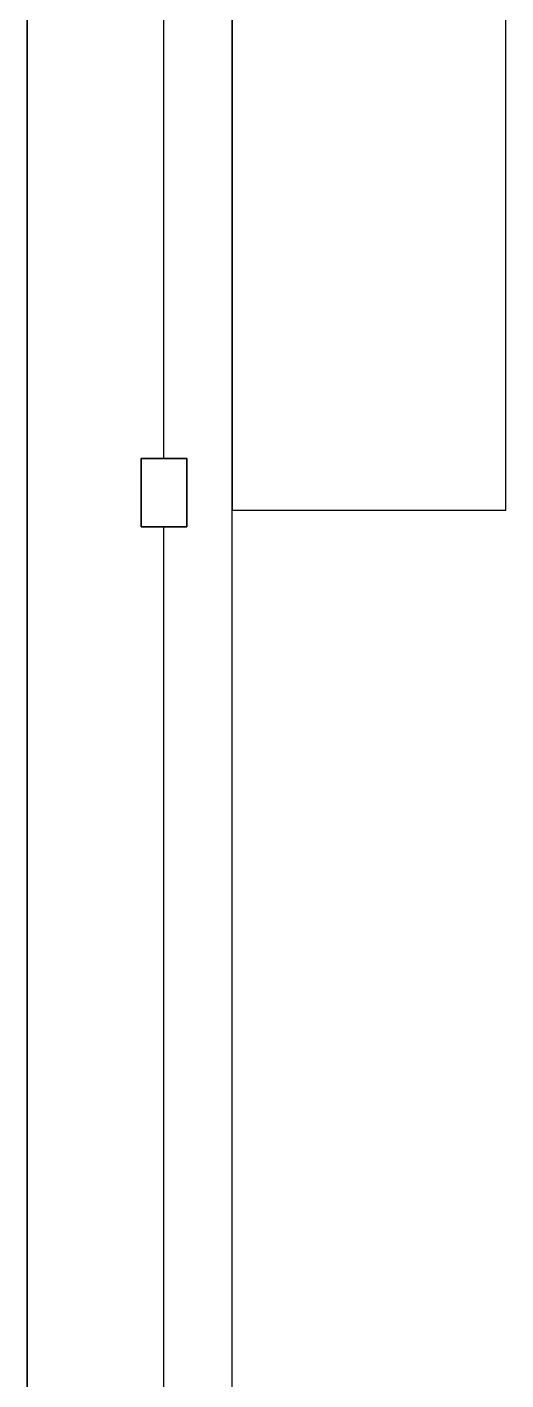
# Model space of a CAD drawing. Extents: x -170 to 1783, y -20 to 1205.
# Drawn here: x 0 to 21, y 1055.8 to 1115.2 of the extents above; entities that cross this region are included whole.
import ezdxf

# ---------------------------------------------------------------- set-up
doc = ezdxf.new("R2010")
doc.units = 0
doc.header["$LTSCALE"] = 96
doc.header["$MEASUREMENT"] = 0
for name, color, linetype in [('A-GLAZ_A', 7, 'Continuous'), ('A-WALL-BLOW_A', 7, 'Continuous'), ('I-MECH_A', 7, 'Continuous'), ('X-BASE-04-EXISTING_A', 7, 'Continuous')]:
    doc.layers.add(name, color=color, linetype=linetype)

msp = doc.modelspace()

# ---------------------------------------------------------------- linework, layer by layer
at = {"layer": 'A-GLAZ_A', "color": 212, "linetype": 'Continuous'}
for p, q in [((6, 1096.28125), (6, 1151.75)), ((5, 1096.28125), (5, 1093.28125)), ((7, 1096.28125), (5, 1096.28125)), ((5, 1096.28125), (5, 1096.28125)), ((5, 1093.28125), (5, 1096.28125)), ((5, 1096.28125), (7, 1096.28125)), ((7, 1093.28125), (7, 1096.28125)), ((7, 1096.28125), (7, 1093.28125)), ((5, 1093.28125), (7, 1093.28125)), ((7, 1093.28125), (5, 1093.28125)), ((5, 1093.28125), (5, 1093.28125)), ((6, 1037.8125), (6, 1093.28125))]:
    msp.add_line(p, q, dxfattribs=at)
at = {"layer": 'A-WALL-BLOW_A', "color": 5, "linetype": 'Continuous'}
for p, q in [((0, 1154.75), (0, 917.875)), ((9, 917.875), (9, 1154.75))]:
    msp.add_line(p, q, dxfattribs=at)
at = {"layer": 'I-MECH_A', "color": 7, "linetype": 'Continuous'}
for p, q in [((9, 1152.01562), (9, 1094.01562)), ((21, 1094.01562), (21, 1152.01562)), ((9, 1094.01562), (21, 1094.01562))]:
    msp.add_line(p, q, dxfattribs=at)
at = {"layer": 'X-BASE-04-EXISTING_A', "color": 7, "linetype": 'Continuous'}
msp.add_line((0, 684), (0, 1200), dxfattribs=at)
at = {"layer": 'X-BASE-04-EXISTING_A', "color": 5, "linetype": 'Continuous'}
for p, q in [((0, 1154.75), (0, 917.875)), ((9, 917.875), (9, 1154.75))]:
    msp.add_line(p, q, dxfattribs=at)
at = {"layer": 'X-BASE-04-EXISTING_A', "color": 212, "linetype": 'Continuous'}
for p, q in [((6, 1096.28125), (6, 1151.75)), ((5, 1096.28125), (5, 1093.28125)), ((7, 1096.28125), (5, 1096.28125)), ((5, 1096.28125), (5, 1096.28125)), ((5, 1093.28125), (5, 1096.28125)), ((5, 1096.28125), (7, 1096.28125)), ((7, 1093.28125), (7, 1096.28125)), ((7, 1096.28125), (7, 1093.28125)), ((5, 1093.28125), (7, 1093.28125)), ((7, 1093.28125), (5, 1093.28125)), ((5, 1093.28125), (5, 1093.28125)), ((6, 1037.8125), (6, 1093.28125))]:
    msp.add_line(p, q, dxfattribs=at)

doc.saveas('drawing.dxf')
